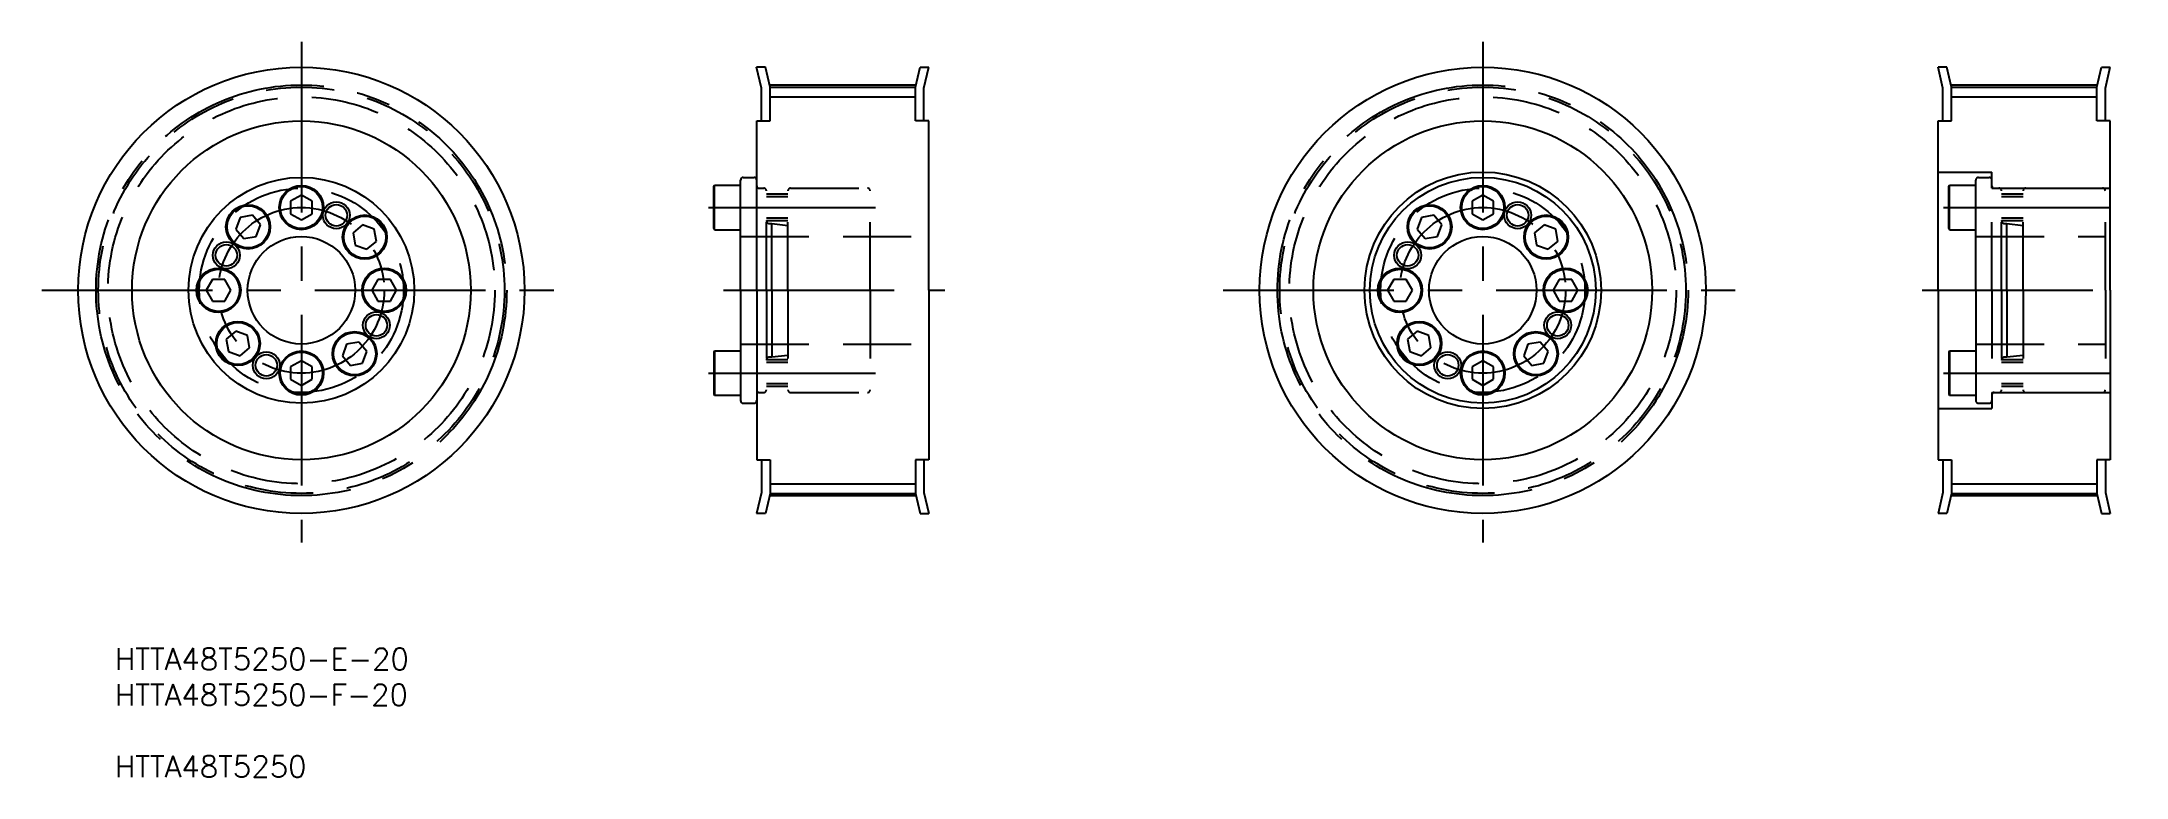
# Model space of a CAD drawing. Extents: x 1 to 389, y 12 to 148.
import ezdxf

# ---------------------------------------------------------------- set-up
doc = ezdxf.new("R2010")
doc.units = 0
doc.header["$PDMODE"] = 1
doc.linetypes.add('CENTER', pattern=[50.8, 31.75, -6.35, 6.35, -6.35])
doc.linetypes.add('DASHED', pattern=[19.05, 12.7, -6.35])
doc.layers.get('0').update_dxf_attribs({"linetype": 'CONTINUOUS'})
doc.layers.add('CENTER', color=1, linetype='CENTER')
doc.styles.add('MISUMI', font='txt.shx')

# ---------------------------------------------------------------- blocks, each defined once
blk = doc.blocks.new('*U6')
at = {"color": 7, "linetype": 'CONTINUOUS', "style": 'MISUMI'}
for s, p in [('HTTA48T5250-E-20', (15.05, 31.56)), ('HTTA48T5250-F-20', (15.05, 24.9)), ('HTTA48T5250', (15.05, 11.56))]:
    blk.add_text(s, height=4, dxfattribs=at).set_placement(p)

msp = doc.modelspace()

# ---------------------------------------------------------------- linework, layer by layer
at = {"color": 7, "linetype": 'CONTINUOUS'}
for p, q in [((135.33, 139.73), (134.41, 143.64)), ((136.06, 143.64), (134.41, 143.64)), ((136.93, 139.92), (136.06, 143.64)), ((163.93, 139.92), (164.81, 143.64)), ((164.81, 143.64), (166.45, 143.64)), ((165.53, 139.73), (166.45, 143.64)), ((355.07, 139.73), (354.15, 143.64)), ((355.8, 143.64), (354.15, 143.64)), ((356.67, 139.92), (355.8, 143.64)), ((383.67, 139.92), (384.54, 143.64)), ((384.54, 143.64), (386.19, 143.64)), ((385.27, 139.73), (386.19, 143.64)), ((135.33, 133.64), (135.33, 139.73)), ((136.93, 139.92), (163.93, 139.92)), ((136.93, 133.64), (136.93, 139.92)), ((163.93, 133.64), (163.93, 139.92)), ((165.53, 133.64), (165.53, 139.73)), ((355.07, 133.64), (355.07, 139.73)), ((356.67, 139.92), (383.67, 139.92)), ((356.67, 133.64), (356.67, 139.92)), ((383.67, 133.64), (383.67, 139.92)), ((385.27, 133.64), (385.27, 139.73)), ((134.43, 102.14), (134.43, 133.64)), ((134.43, 133.64), (136.93, 133.64)), ((166.43, 133.64), (163.93, 133.64)), ((166.43, 102.14), (166.43, 133.64)), ((354.17, 102.14), (354.17, 133.64)), ((354.17, 133.64), (356.67, 133.64)), ((386.17, 133.64), (383.67, 133.64)), ((386.17, 102.14), (386.17, 133.64)), ((126.43, 121.47), (126.55, 121.67)), ((126.43, 113.62), (126.43, 121.47)), ((126.55, 121.67), (131.43, 121.67)), ((126.55, 113.42), (126.55, 121.67)), ((131.43, 102.14), (131.43, 122.64)), ((131.43, 113.42), (131.43, 121.67)), ((131.93, 123.14), (133.93, 123.14)), ((134.43, 102.14), (134.43, 122.64)), ((49.73, 119.85), (47.73, 118.7)), ((47.73, 118.7), (47.73, 116.39)), ((47.73, 116.39), (49.73, 115.24)), ((51.73, 118.7), (49.73, 119.85)), ((49.73, 115.24), (51.73, 116.39)), ((50.73, 119.28), (50.73, 119.28)), ((51.23, 118.99), (51.23, 118.99)), ((51.73, 116.39), (51.73, 118.7)), ((131.43, 115.04), (131.43, 120.04)), ((269.47, 119.85), (267.47, 118.7)), ((267.47, 118.7), (267.47, 116.39)), ((267.47, 116.39), (269.47, 115.24)), ((271.47, 118.7), (269.47, 119.85)), ((269.47, 115.24), (271.47, 116.39)), ((270.47, 119.28), (270.47, 119.28)), ((270.97, 118.99), (270.97, 118.99)), ((271.47, 116.39), (271.47, 118.7)), ((38.34, 115.71), (37.55, 113.54)), ((37.55, 113.54), (39.04, 111.77)), ((40.62, 116.11), (38.34, 115.71)), ((42.1, 114.34), (40.62, 116.11)), ((41.31, 112.17), (42.1, 114.34)), ((61.12, 114.32), (59.36, 112.83)), ((59.36, 112.83), (59.76, 110.56)), ((63.29, 113.53), (61.12, 114.32)), ((63.7, 111.25), (63.29, 113.53)), ((126.43, 113.62), (126.55, 113.42)), ((126.55, 113.42), (131.43, 113.42)), ((258.08, 115.71), (257.29, 113.54)), ((257.29, 113.54), (258.78, 111.77)), ((260.36, 116.11), (258.08, 115.71)), ((261.84, 114.34), (260.36, 116.11)), ((261.05, 112.17), (261.84, 114.34)), ((280.86, 114.32), (279.09, 112.83)), ((279.09, 112.83), (279.49, 110.56)), ((283.03, 113.53), (280.86, 114.32)), ((283.43, 111.25), (283.03, 113.53)), ((39.04, 111.77), (41.31, 112.17)), ((59.76, 110.56), (61.93, 109.77)), ((61.93, 109.77), (63.7, 111.25)), ((258.78, 111.77), (261.05, 112.17)), ((279.49, 110.56), (281.66, 109.77)), ((281.66, 109.77), (283.43, 111.25)), ((33.17, 104.14), (32.02, 102.14)), ((32.02, 102.14), (33.17, 100.14)), ((35.48, 104.14), (33.17, 104.14)), ((36.64, 102.14), (35.48, 104.14)), ((35.48, 100.14), (36.64, 102.14)), ((63.97, 104.14), (62.82, 102.14)), ((62.82, 102.14), (63.97, 100.14)), ((66.28, 104.14), (63.97, 104.14)), ((67.44, 102.14), (66.28, 104.14)), ((66.28, 100.14), (67.44, 102.14)), ((131.43, 102.14), (131.43, 81.64)), ((134.43, 102.14), (134.43, 81.64)), ((134.43, 102.14), (134.43, 70.64)), ((166.43, 102.14), (166.43, 70.64)), ((252.91, 104.14), (251.76, 102.14)), ((251.76, 102.14), (252.91, 100.14)), ((255.22, 104.14), (252.91, 104.14)), ((256.38, 102.14), (255.22, 104.14)), ((255.22, 100.14), (256.38, 102.14)), ((283.71, 104.14), (282.56, 102.14)), ((282.56, 102.14), (283.71, 100.14)), ((286.02, 104.14), (283.71, 104.14)), ((287.18, 102.14), (286.02, 104.14)), ((286.02, 100.14), (287.18, 102.14)), ((354.17, 102.14), (354.17, 70.64)), ((386.17, 102.14), (386.17, 70.64)), ((33.17, 100.14), (35.48, 100.14)), ((63.97, 100.14), (66.28, 100.14)), ((252.91, 100.14), (255.22, 100.14)), ((283.71, 100.14), (286.02, 100.14)), ((37.53, 94.52), (35.76, 93.04)), ((39.7, 93.73), (37.53, 94.52)), ((40.1, 91.46), (39.7, 93.73)), ((257.27, 94.52), (255.5, 93.04)), ((259.44, 93.73), (257.27, 94.52)), ((259.84, 91.46), (259.44, 93.73)), ((35.76, 93.04), (36.16, 90.76)), ((36.16, 90.76), (38.33, 89.97)), ((38.33, 89.97), (40.1, 91.46)), ((58.14, 92.12), (57.35, 89.95)), ((57.35, 89.95), (58.84, 88.18)), ((60.42, 92.52), (58.14, 92.12)), ((61.9, 90.75), (60.42, 92.52)), ((61.11, 88.58), (61.9, 90.75)), ((126.43, 90.67), (126.55, 90.87)), ((126.43, 90.67), (126.43, 82.82)), ((126.55, 90.87), (131.43, 90.87)), ((126.55, 90.87), (126.55, 82.62)), ((131.43, 90.87), (131.43, 82.62)), ((131.43, 89.24), (131.43, 84.24)), ((255.5, 93.04), (255.9, 90.76)), ((255.9, 90.76), (258.07, 89.97)), ((258.07, 89.97), (259.84, 91.46)), ((277.88, 92.12), (277.09, 89.95)), ((277.09, 89.95), (278.58, 88.18)), ((280.15, 92.52), (277.88, 92.12)), ((281.64, 90.75), (280.15, 92.52)), ((280.85, 88.58), (281.64, 90.75)), ((49.73, 89.05), (47.73, 87.9)), ((47.73, 87.9), (47.73, 85.59)), ((47.73, 85.59), (49.73, 84.44)), ((51.73, 87.9), (49.73, 89.05)), ((49.73, 84.44), (51.73, 85.59)), ((51.73, 85.59), (51.73, 87.9)), ((58.84, 88.18), (61.11, 88.58)), ((269.47, 89.05), (267.47, 87.9)), ((267.47, 87.9), (267.47, 85.59)), ((267.47, 85.59), (269.47, 84.44)), ((271.47, 87.9), (269.47, 89.05)), ((269.47, 84.44), (271.47, 85.59)), ((271.47, 85.59), (271.47, 87.9)), ((278.58, 88.18), (280.85, 88.58)), ((126.43, 82.82), (126.55, 82.62)), ((126.55, 82.62), (131.43, 82.62)), ((131.93, 81.14), (133.93, 81.14)), ((134.43, 70.64), (136.93, 70.64)), ((135.33, 70.64), (135.33, 64.55)), ((136.93, 70.64), (136.93, 64.37)), ((166.43, 70.64), (163.93, 70.64)), ((163.93, 70.64), (163.93, 64.37)), ((165.53, 70.64), (165.53, 64.55)), ((354.17, 70.64), (356.67, 70.64)), ((355.07, 70.64), (355.07, 64.55)), ((356.67, 70.64), (356.67, 64.37)), ((386.17, 70.64), (383.67, 70.64)), ((383.67, 70.64), (383.67, 64.37)), ((385.27, 70.64), (385.27, 64.55)), ((135.33, 64.55), (134.41, 60.64)), ((136.93, 64.37), (136.06, 60.64)), ((136.93, 64.37), (163.93, 64.37)), ((163.93, 64.37), (164.81, 60.64)), ((165.53, 64.55), (166.45, 60.64)), ((355.07, 64.55), (354.15, 60.64)), ((356.67, 64.37), (355.8, 60.64)), ((356.67, 64.37), (383.67, 64.37)), ((383.67, 64.37), (384.54, 60.64)), ((385.27, 64.55), (386.19, 60.64)), ((136.06, 60.64), (134.41, 60.64)), ((164.81, 60.64), (166.45, 60.64)), ((355.8, 60.64), (354.15, 60.64)), ((384.54, 60.64), (386.19, 60.64))]:
    msp.add_line(p, q, dxfattribs=at)
at = {"color": 3, "linetype": 'CONTINUOUS'}
for p, q in [((136.93, 138.12), (163.93, 138.12)), ((356.67, 138.12), (383.67, 138.12)), ((136.93, 66.17), (163.93, 66.17)), ((356.67, 66.17), (383.67, 66.17))]:
    msp.add_line(p, q, dxfattribs=at)
at = {"color": 3, "linetype": 'DASHED'}
for p, q in [((354.17, 124.14), (364.17, 124.14)), ((364.17, 121.14), (364.17, 124.14)), ((134.84, 121.14), (135.73, 121.14)), ((136.23, 102.14), (136.23, 120.64)), ((140.23, 102.14), (140.23, 120.64)), ((140.73, 121.14), (155.03, 121.14)), ((155.53, 102.14), (155.53, 120.64)), ((356.17, 121.47), (356.29, 121.67)), ((356.17, 113.62), (356.17, 121.47)), ((356.29, 121.67), (361.17, 121.67)), ((356.29, 113.42), (356.29, 121.67)), ((361.17, 102.14), (361.17, 122.64)), ((361.17, 113.42), (361.17, 121.67)), ((361.67, 123.14), (363.67, 123.14)), ((364.17, 102.14), (364.17, 122.64)), ((364.17, 121.14), (386.17, 121.14)), ((364.58, 121.14), (365.47, 121.14)), ((365.97, 102.14), (365.97, 120.64)), ((369.97, 102.14), (369.97, 120.64)), ((370.47, 121.14), (384.77, 121.14)), ((385.27, 102.14), (385.27, 120.64)), ((140.23, 120.04), (136.23, 120.04)), ((140.23, 119.54), (136.23, 119.54)), ((361.17, 115.04), (361.17, 120.04)), ((369.97, 120.04), (365.97, 120.04)), ((369.97, 119.54), (365.97, 119.54)), ((140.23, 115.54), (136.23, 115.54)), ((140.23, 115.04), (136.23, 115.04)), ((136.83, 114.54), (137.23, 114.54)), ((137.23, 102.14), (137.23, 114.54)), ((137.23, 114.54), (140.23, 114.21)), ((356.17, 113.62), (356.29, 113.42)), ((356.29, 113.42), (361.17, 113.42)), ((369.97, 115.54), (365.97, 115.54)), ((369.97, 115.04), (365.97, 115.04)), ((366.57, 114.54), (366.97, 114.54)), ((366.97, 102.14), (366.97, 114.54)), ((366.97, 114.54), (369.97, 114.21)), ((131.43, 112.14), (166.43, 112.14)), ((361.17, 112.14), (385.27, 112.14)), ((136.23, 102.14), (136.23, 83.64)), ((137.23, 102.14), (137.23, 89.74)), ((140.23, 102.14), (140.23, 83.64)), ((155.53, 102.14), (155.53, 83.64)), ((361.17, 102.14), (361.17, 81.64)), ((364.17, 102.14), (364.17, 81.64)), ((365.97, 102.14), (365.97, 83.64)), ((366.97, 102.14), (366.97, 89.74)), ((369.97, 102.14), (369.97, 83.64)), ((385.27, 102.14), (385.27, 83.64)), ((131.43, 92.14), (166.43, 92.14)), ((140.23, 89.24), (136.23, 89.24)), ((136.83, 89.74), (137.23, 89.74)), ((137.23, 89.74), (140.23, 90.08)), ((356.17, 90.67), (356.29, 90.87)), ((356.17, 90.67), (356.17, 82.82)), ((356.29, 90.87), (361.17, 90.87)), ((356.29, 90.87), (356.29, 82.62)), ((361.17, 92.14), (385.27, 92.14)), ((361.17, 90.87), (361.17, 82.62)), ((361.17, 89.24), (361.17, 84.24)), ((369.97, 89.24), (365.97, 89.24)), ((366.57, 89.74), (366.97, 89.74)), ((366.97, 89.74), (369.97, 90.08)), ((140.23, 88.74), (136.23, 88.74)), ((369.97, 88.74), (365.97, 88.74)), ((134.84, 83.14), (135.73, 83.14)), ((140.23, 84.74), (136.23, 84.74)), ((140.23, 84.24), (136.23, 84.24)), ((140.73, 83.14), (155.03, 83.14)), ((356.17, 82.82), (356.29, 82.62)), ((356.29, 82.62), (361.17, 82.62)), ((364.17, 83.14), (364.17, 80.14)), ((364.17, 83.14), (386.17, 83.14)), ((364.58, 83.14), (365.47, 83.14)), ((369.97, 84.74), (365.97, 84.74)), ((369.97, 84.24), (365.97, 84.24)), ((370.47, 83.14), (384.77, 83.14)), ((354.17, 80.14), (364.17, 80.14)), ((361.67, 81.14), (363.67, 81.14))]:
    msp.add_line(p, q, dxfattribs=at)
at = {"color": 7, "linetype": 'CONTINUOUS'}
for centre, radius in [((49.73, 102.14), 41.5), ((269.47, 102.14), 41.5), ((49.73, 102.14), 31.5), ((269.47, 102.14), 31.5), ((269.47, 102.14), 22), ((49.73, 102.14), 21), ((49.73, 117.54), 4.12), ((49.73, 117.54), 3.92), ((269.47, 102.14), 21), ((269.47, 117.54), 4.12), ((269.47, 117.54), 3.92), ((39.83, 113.94), 4.12), ((39.83, 113.94), 3.92), ((56.24, 116.1), 2), ((259.57, 113.94), 4.12), ((259.57, 113.94), 3.92), ((275.97, 116.1), 2), ((61.53, 112.04), 4.12), ((61.53, 112.04), 3.92), ((281.26, 112.04), 4.12), ((281.26, 112.04), 3.92), ((35.77, 108.65), 2), ((49.73, 102.14), 10), ((255.51, 108.65), 2), ((269.47, 102.14), 10), ((34.33, 102.14), 4.12), ((34.33, 102.14), 3.92), ((65.13, 102.14), 4.12), ((65.13, 102.14), 3.92), ((254.07, 102.14), 4.12), ((254.07, 102.14), 3.92), ((284.87, 102.14), 4.12), ((284.87, 102.14), 3.92), ((63.69, 95.64), 2), ((283.42, 95.64), 2), ((37.93, 92.25), 4.12), ((37.93, 92.25), 3.92), ((59.63, 90.35), 4.12), ((59.63, 90.35), 3.92), ((257.67, 92.25), 4.12), ((257.67, 92.25), 3.92), ((279.36, 90.35), 4.12), ((279.36, 90.35), 3.92), ((43.22, 88.19), 2), ((49.73, 86.74), 4.12), ((49.73, 86.74), 3.92), ((262.96, 88.19), 2), ((269.47, 86.74), 4.12), ((269.47, 86.74), 3.92)]:
    msp.add_circle(centre, radius, dxfattribs=at)
at = {"color": 3, "linetype": 'DASHED'}
for centre, radius in [((49.73, 102.14), 37.77), ((269.47, 102.14), 37.77), ((49.73, 102.14), 35.97), ((269.47, 102.14), 35.97), ((49.73, 102.14), 19), ((269.47, 102.14), 19)]:
    msp.add_circle(centre, radius, dxfattribs=at)
at = {"color": 3}
for centre in [(56.24, 116.1), (275.97, 116.1), (35.77, 108.65), (255.51, 108.65), (63.69, 95.64), (283.42, 95.64), (43.22, 88.19), (262.96, 88.19)]:
    msp.add_circle(centre, 2.5, dxfattribs=at)
at = {"color": 7, "linetype": 'CONTINUOUS'}
for centre, start, end in [((131.93, 122.64), 90, 180), ((133.93, 122.64), 0, 90), ((131.93, 81.64), 180, 270), ((133.93, 81.64), 270, 0)]:
    msp.add_arc(centre, 0.5, start, end, dxfattribs=at)
at = {"color": 3, "linetype": 'DASHED'}
for centre, radius, start, end in [((134.84, 121.55), 0.41, 180, 270), ((135.73, 120.64), 0.5, 0, 90), ((140.73, 120.64), 0.5, 90, 180), ((155.03, 120.64), 0.5, 0, 90), ((361.67, 122.64), 0.5, 90, 180), ((363.67, 122.64), 0.5, 0, 90), ((364.58, 121.55), 0.41, 180, 270), ((365.47, 120.64), 0.5, 0, 90), ((370.47, 120.64), 0.5, 90, 180), ((384.77, 120.64), 0.5, 0, 90), ((136.83, 115.14), 0.6, 180.0007, 270), ((366.57, 115.14), 0.6, 180.0007, 270), ((136.83, 89.14), 0.6, 90, 179.9993), ((366.57, 89.14), 0.6, 90, 179.9993), ((134.84, 82.73), 0.41, 90, 180), ((135.73, 83.64), 0.5, 270, 0), ((140.73, 83.64), 0.5, 180, 270), ((155.03, 83.64), 0.5, 270, 0), ((361.67, 81.64), 0.5, 180, 270), ((363.67, 81.64), 0.5, 270, 0), ((364.58, 82.73), 0.41, 90, 180), ((365.47, 83.64), 0.5, 270, 0), ((370.47, 83.64), 0.5, 180, 270), ((384.77, 83.64), 0.5, 270, 0)]:
    msp.add_arc(centre, radius, start, end, dxfattribs=at)
at = {"color": 7, "linetype": 'CONTINUOUS'}
for p in [(197.34, 124.35), (199.34, 126.85), (200.64, 121.65), (201.14, 121.65), (200.64, 113.05), (201.14, 113.05), (197.34, 110.35), (197.34, 106.6), (199.34, 107.85)]:
    msp.add_point(p, dxfattribs=at)
at = {"layer": 'CENTER', "color": 1, "linetype": 'CENTER'}
for p, q in [((49.73, 148.38), (49.73, 55.26)), ((269.47, 148.38), (269.47, 55.26)), ((136.83, 140.34), (164.03, 140.34)), ((356.57, 140.34), (383.77, 140.34)), ((125.43, 117.54), (156.53, 117.54)), ((355.17, 117.54), (386.27, 117.54)), ((1.43, 102.14), (97.24, 102.14)), ((128.25, 102.14), (169.43, 102.14)), ((221.17, 102.14), (316.98, 102.14)), ((351.17, 102.14), (389.17, 102.14)), ((125.43, 86.74), (156.53, 86.74)), ((355.17, 86.74), (386.27, 86.74)), ((136.83, 63.95), (164.03, 63.95)), ((356.57, 63.95), (383.77, 63.95))]:
    msp.add_line(p, q, dxfattribs=at)
for centre, radius in [((49.73, 102.14), 38.19), ((269.47, 102.14), 38.19), ((49.73, 102.14), 15.4), ((269.47, 102.14), 15.4)]:
    msp.add_circle(centre, radius, dxfattribs=at)

# ---------------------------------------------------------------- block references
at = {"color": 7, "linetype": 'CONTINUOUS'}
msp.add_blockref('*U6', (0, 0), dxfattribs=at)

doc.saveas('drawing.dxf')
